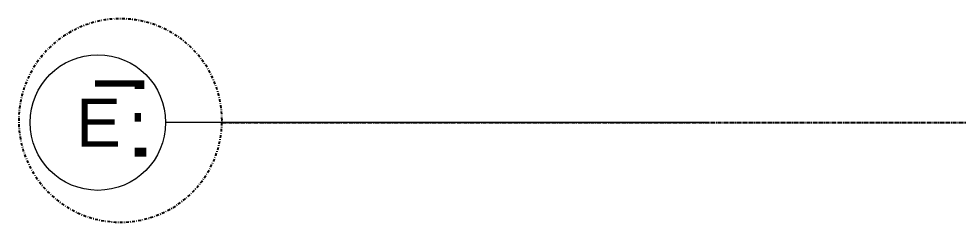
# Model space of a CAD drawing. Header units: inches. Extents: x 25329 to 28023, y 11893 to 13703.
# Drawn here: x 25328.9 to 25495.3, y 12354.5 to 12390.5 of the extents above; entities that cross this region are included whole.
import ezdxf

# ---------------------------------------------------------------- set-up
doc = ezdxf.new("R2010")
doc.units = ezdxf.units.IN
doc.header["$MEASUREMENT"] = 0
for name, pattern in [('L1$0$Plaza America BA02$0$CENTER2', [1.125, 0.75, -0.125, 0.125, -0.125]), ('L1$0$Plaza America BA02$0$DASHDOT', [1, 0.5, -0.25, 0, -0.25]), ('L1$0$SAG 02ATL Ste230PHII$0$CENTER2', [1.125, 0.75, -0.125, 0.125, -0.125])]:
    doc.linetypes.add(name, pattern=pattern)
for name, color, linetype in [('L1$0$Plaza America BA02$0$14', 8, 'L1$0$Plaza America BA02$0$DASHDOT'), ('L1$0$Plaza America BA02$0$A-Column grid', 8, 'L1$0$Plaza America BA02$0$CENTER2'), ('L1$0$SAG 02ATL Ste230PHII$0$A-Column grid', 8, 'L1$0$SAG 02ATL Ste230PHII$0$CENTER2')]:
    doc.layers.add(name, color=color, linetype=linetype)
doc.layers.add('X1$0$S-GRID', color=8, linetype='Continuous', lineweight=9)
doc.layers.add('X1$0$S-GRID-IDEN', color=8, linetype='Continuous', lineweight=9)
doc.styles.add('L1$0$Plaza America BA02$0$MONOTXT', font='MONOTXT', dxfattribs={"height": 0.2})
doc.styles.add('X1$0$Swis721 Lt BT', font='swissl.ttf', dxfattribs={"height": 8.514638})

# ---------------------------------------------------------------- blocks, each defined once
blk = doc.blocks.new('X1$0$Grid - Grid Head - Circle-50561-FIRST FLOOR POWER _ SIGNAL')
at = {"layer": 'X1$0$S-GRID-IDEN'}
blk.add_circle((0, 0), 0.125, dxfattribs=at)

msp = doc.modelspace()

# ---------------------------------------------------------------- linework, layer by layer
at = {"layer": 'L1$0$Plaza America BA02$0$14'}
msp.add_ellipse((25346.9, 12372.53), major_axis=(18, 0), ratio=0.99964, start_param=0, end_param=6.283175, dxfattribs=at)
at = {"layer": 'L1$0$Plaza America BA02$0$A-Column grid'}
msp.add_line((25364.9, 12372.17), (25627.43, 12372.17), dxfattribs=at)
at = {"layer": 'L1$0$SAG 02ATL Ste230PHII$0$A-Column grid'}
msp.add_line((25364.9, 12372.17), (25627.43, 12372.17), dxfattribs=at)
at = {"layer": 'X1$0$S-GRID'}
msp.add_line((25450.91, 12372.17), (25354.91, 12372.17), dxfattribs=at)

# ---------------------------------------------------------------- block references
at = {"layer": 'X1$0$S-GRID-IDEN', "xscale": 95.99999999999994, "yscale": 95.99999999999994, "zscale": 95.99999999999994, "rotation": 90}
msp.add_blockref('X1$0$Grid - Grid Head - Circle-50561-FIRST FLOOR POWER _ SIGNAL', (25342.91, 12372.17), dxfattribs=at)

# ---------------------------------------------------------------- texts
at = {"layer": 'L1$0$Plaza America BA02$0$14', "style": 'L1$0$Plaza America BA02$0$MONOTXT', "width": 1.000361}
msp.add_text('E', height=13.49, dxfattribs=at).set_placement((25340.86, 12366.15))

# ---------------------------------------------------------------- next in the draw order: texts
at = {"layer": 'X1$0$S-GRID-IDEN', "insert": (25343.01, 12376.39), "char_height": 8.51, "width": 8.64, "attachment_point": 2, "line_spacing_factor": 1.00667, "style": 'X1$0$Swis721 Lt BT', "bg_fill": 3, "box_fill_scale": 1.25, "bg_fill_color": 0, "bg_fill_transparency": 0}
msp.add_mtext('E', dxfattribs=at)

doc.saveas('drawing.dxf')
